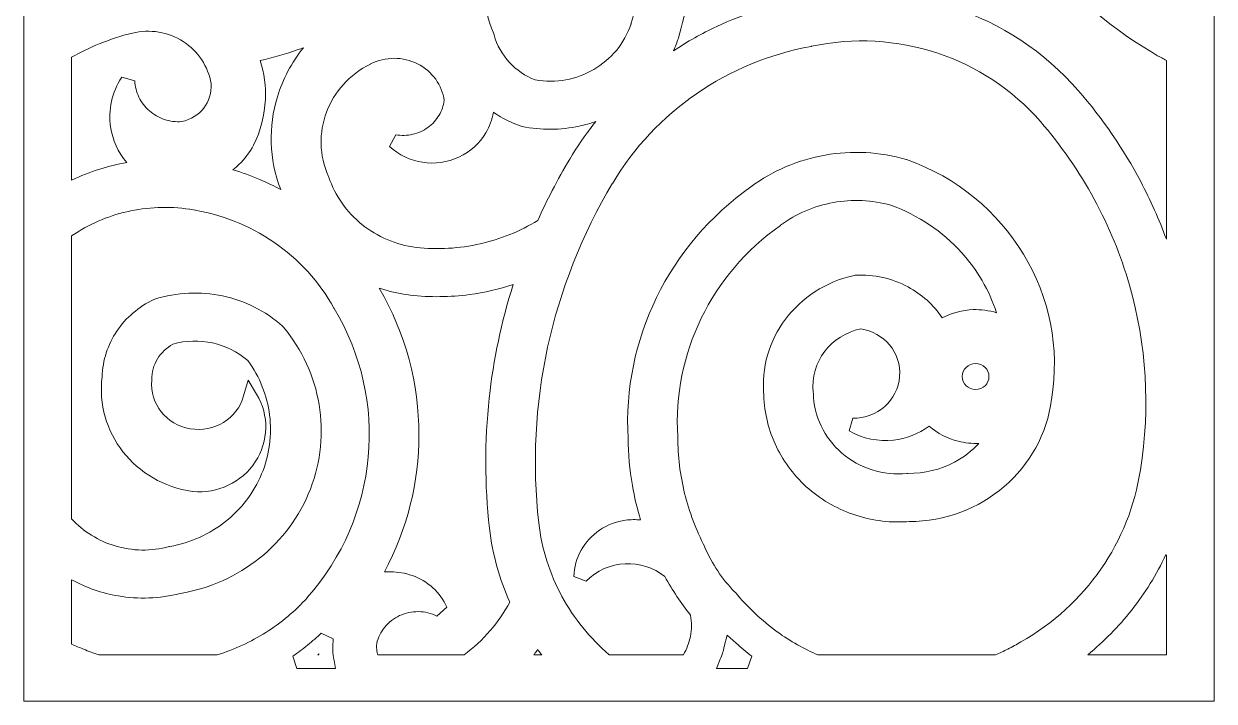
# Model space of a CAD drawing. Header units: centimetres. Extents: x -9.1 to 9.8, y -13.6 to 13.1.
# Drawn here: x -9.13 to -0.3, y -13.61 to -8.59 of the extents above; entities that cross this region are included whole.
import ezdxf

# ---------------------------------------------------------------- set-up
doc = ezdxf.new("R2010")
doc.units = ezdxf.units.CM
doc.header["$MEASUREMENT"] = 0
doc.layers.add('layer 1', color=7, linetype='Continuous')

msp = doc.modelspace()

# ---------------------------------------------------------------- linework, layer by layer
at = {"layer": 'layer 1', "color": 177, "lineweight": 9}
for points, knots in [([(-9.13158, 13.06699), (-9.13158, 13.06699), (-0.29533, 13.06699), (-0.29533, 13.06699), (-0.29533, 13.06699), (-0.29533, 13.06699), (-0.29533, -13.60887), (-0.29533, -13.60887), (-0.29533, -13.60887), (-0.29533, -13.60887), (-9.13158, -13.60887), (-9.13158, -13.60887), (-9.13158, -13.60887), (-9.13158, -13.60887), (-9.13158, 13.06699), (-9.13158, 13.06699)], [0, 0, 0, 0, 0.2, 0.2, 0.2, 0.2, 0.4, 0.4, 0.4, 0.4, 0.6, 0.6, 0.6, 0.6, 1, 1, 1, 1]), ([(-5.69129, -7.52091), (-5.67591, -7.5134), (-5.66021, -7.50648), (-5.64424, -7.50016), (-5.64424, -7.50016), (-5.55495, -7.46483), (-5.45708, -7.44838), (-5.35689, -7.45454), (-5.35689, -7.45454), (-5.21824, -7.46306), (-5.08982, -7.51392), (-4.98672, -7.59521), (-4.98672, -7.59521), (-4.88369, -7.67644), (-4.80624, -7.78796), (-4.76946, -7.91787), (-4.76946, -7.91787), (-4.76946, -7.91787), (-4.76843, -7.92306), (-4.76843, -7.92306), (-4.76843, -7.92306), (-4.74824, -8.04295), (-4.77488, -8.16091), (-4.83643, -8.2581), (-4.83643, -8.2581), (-4.89811, -8.3555), (-4.99469, -8.43212), (-5.11421, -8.46905), (-5.11421, -8.46905), (-5.11421, -8.46905), (-5.17341, -8.39095), (-5.17341, -8.39095), (-5.17341, -8.39095), (-5.13112, -8.33246), (-5.11388, -8.26364), (-5.12044, -8.19718), (-5.12044, -8.19718), (-5.12701, -8.13059), (-5.15737, -8.06613), (-5.21026, -8.01652), (-5.21026, -8.01652), (-5.26284, -7.9672), (-5.3303, -7.94001), (-5.39945, -7.93576), (-5.39945, -7.93576), (-5.46579, -7.93169), (-5.5333, -7.94869), (-5.59036, -7.98746), (-5.59036, -7.98746), (-5.65502, -8.08685), (-5.6927, -8.19883), (-5.70254, -8.31342), (-5.70254, -8.31342), (-5.71263, -8.43091), (-5.69329, -8.55055), (-5.6436, -8.66156), (-5.6436, -8.66156), (-5.6436, -8.66156), (-5.64113, -8.66855), (-5.64113, -8.66855), (-5.64113, -8.66855), (-5.61994, -8.74491), (-5.58049, -8.8143), (-5.5272, -8.87195), (-5.5272, -8.87195), (-5.4749, -8.92854), (-5.40955, -8.97353), (-5.33532, -9.00242), (-5.33532, -9.00242), (-5.18078, -9.02879), (-5.02795, -8.99823), (-4.90149, -8.925), (-4.90149, -8.925), (-4.77356, -8.85091), (-4.67258, -8.73317), (-4.62407, -8.58655), (-4.62407, -8.58655), (-4.62407, -8.58655), (-4.62448, -8.58795), (-4.62448, -8.58795), (-4.62448, -8.58795), (-4.56303, -8.38322), (-4.5372, -8.17106), (-4.5466, -7.95995), (-4.5466, -7.95995), (-4.55574, -7.75491), (-4.5981, -7.55164), (-4.67332, -7.35789), (-4.67332, -7.35789), (-4.84008, -7.26585), (-4.99788, -7.16015), (-5.14507, -7.04213), (-5.14507, -7.04213), (-5.26402, -6.94675), (-5.37594, -6.8435), (-5.47994, -6.73308), (-5.47994, -6.73308), (-5.49316, -6.88763), (-5.5217, -7.03855), (-5.56419, -7.18427), (-5.56419, -7.18427), (-5.59803, -7.30028), (-5.64062, -7.41276), (-5.69129, -7.52091)], [0, 0, 0, 0, 0.037037, 0.037037, 0.037037, 0.037037, 0.0740741, 0.0740741, 0.0740741, 0.0740741, 0.1111111, 0.1111111, 0.1111111, 0.1111111, 0.1481481, 0.1481481, 0.1481481, 0.1481481, 0.1851852, 0.1851852, 0.1851852, 0.1851852, 0.2222222, 0.2222222, 0.2222222, 0.2222222, 0.2592593, 0.2592593, 0.2592593, 0.2592593, 0.2962963, 0.2962963, 0.2962963, 0.2962963, 0.3333333, 0.3333333, 0.3333333, 0.3333333, 0.3703704, 0.3703704, 0.3703704, 0.3703704, 0.4074074, 0.4074074, 0.4074074, 0.4074074, 0.4444444, 0.4444444, 0.4444444, 0.4444444, 0.4814815, 0.4814815, 0.4814815, 0.4814815, 0.5185185, 0.5185185, 0.5185185, 0.5185185, 0.5555556, 0.5555556, 0.5555556, 0.5555556, 0.5925926, 0.5925926, 0.5925926, 0.5925926, 0.6296296, 0.6296296, 0.6296296, 0.6296296, 0.6666667, 0.6666667, 0.6666667, 0.6666667, 0.7037037, 0.7037037, 0.7037037, 0.7037037, 0.7407407, 0.7407407, 0.7407407, 0.7407407, 0.7777778, 0.7777778, 0.7777778, 0.7777778, 0.8148148, 0.8148148, 0.8148148, 0.8148148, 0.8518519, 0.8518519, 0.8518519, 0.8518519, 0.8888889, 0.8888889, 0.8888889, 0.8888889, 0.9259259, 0.9259259, 0.9259259, 0.9259259, 1, 1, 1, 1]), ([(-0.65038, -8.85783), (-0.66181, -8.85196), (-0.67328, -8.8459), (-0.68479, -8.83962), (-0.68479, -8.83962), (-0.70473, -8.82875), (-0.7254, -8.81682), (-0.74678, -8.80382), (-0.74678, -8.80382), (-0.74678, -8.80382), (-0.74595, -8.80441), (-0.74595, -8.80441), (-0.74595, -8.80441), (-1.09659, -8.5993), (-1.39723, -8.33043), (-1.63379, -8.01649), (-1.63379, -8.01649), (-1.84819, -7.73198), (-2.01012, -7.41026), (-2.10913, -7.06525), (-2.10913, -7.06525), (-2.11981, -7.07918), (-2.13067, -7.09297), (-2.1417, -7.10663), (-2.1417, -7.10663), (-2.1417, -7.10663), (-2.14108, -7.10623), (-2.14108, -7.10623), (-2.14108, -7.10623), (-2.33233, -7.35044), (-2.58816, -7.53006), (-2.8737, -7.63256), (-2.8737, -7.63256), (-3.15887, -7.73493), (-3.4736, -7.76011), (-3.78307, -7.69561), (-3.78307, -7.69561), (-3.78307, -7.69561), (-3.7841, -7.69541), (-3.7841, -7.69541), (-3.7841, -7.69541), (-3.87629, -7.67463), (-3.96769, -7.64995), (-4.05805, -7.62146), (-4.05805, -7.62146), (-4.11536, -7.6034), (-4.17247, -7.58367), (-4.22928, -7.56232), (-4.22928, -7.56232), (-4.19159, -7.73295), (-4.17411, -7.90627), (-4.17682, -8.07897), (-4.17682, -8.07897), (-4.18004, -8.28472), (-4.21185, -8.49041), (-4.27216, -8.69044), (-4.27216, -8.69044), (-4.27216, -8.69044), (-4.27237, -8.69163), (-4.27237, -8.69163), (-4.27237, -8.69163), (-4.28276, -8.72348), (-4.2949, -8.75482), (-4.30871, -8.78554), (-4.30871, -8.78554), (-4.20634, -8.71808), (-4.09915, -8.65807), (-3.98804, -8.60595), (-3.98804, -8.60595), (-3.78907, -8.5126), (-3.57738, -8.44445), (-3.35814, -8.40394), (-3.35814, -8.40394), (-3.35814, -8.40394), (-3.35958, -8.40414), (-3.35958, -8.40414), (-3.35958, -8.40414), (-2.9788, -8.32312), (-2.59043, -8.3478), (-2.23445, -8.46501), (-2.23445, -8.46501), (-1.87829, -8.58228), (-1.55477, -8.792), (-1.30389, -9.081), (-1.30389, -9.081), (-1.12224, -9.29007), (-0.96745, -9.51678), (-0.84096, -9.75617), (-0.84096, -9.75617), (-0.76781, -9.8946), (-0.7042, -10.03727), (-0.65038, -10.18321), (-0.65038, -10.18321), (-0.65038, -10.18321), (-0.65038, -8.85783), (-0.65038, -8.85783)], [0, 0, 0, 0, 0.04, 0.04, 0.04, 0.04, 0.08, 0.08, 0.08, 0.08, 0.12, 0.12, 0.12, 0.12, 0.16, 0.16, 0.16, 0.16, 0.2, 0.2, 0.2, 0.2, 0.24, 0.24, 0.24, 0.24, 0.28, 0.28, 0.28, 0.28, 0.32, 0.32, 0.32, 0.32, 0.36, 0.36, 0.36, 0.36, 0.4, 0.4, 0.4, 0.4, 0.44, 0.44, 0.44, 0.44, 0.48, 0.48, 0.48, 0.48, 0.52, 0.52, 0.52, 0.52, 0.56, 0.56, 0.56, 0.56, 0.6, 0.6, 0.6, 0.6, 0.64, 0.64, 0.64, 0.64, 0.68, 0.68, 0.68, 0.68, 0.72, 0.72, 0.72, 0.72, 0.76, 0.76, 0.76, 0.76, 0.8, 0.8, 0.8, 0.8, 0.84, 0.84, 0.84, 0.84, 0.88, 0.88, 0.88, 0.88, 0.92, 0.92, 0.92, 0.92, 1, 1, 1, 1]), ([(-8.77653, -9.74539), (-8.70909, -9.71344), (-8.63921, -9.68618), (-8.56745, -9.66382), (-8.56745, -9.66382), (-8.50193, -9.64341), (-8.43504, -9.62715), (-8.3672, -9.61523), (-8.3672, -9.61523), (-8.4325, -9.53812), (-8.47313, -9.44641), (-8.48743, -9.35101), (-8.48743, -9.35101), (-8.50614, -9.22617), (-8.47974, -9.09497), (-8.40456, -8.98192), (-8.40456, -8.98192), (-8.40456, -8.98192), (-8.30741, -9.00788), (-8.30741, -9.00788), (-8.30741, -9.00788), (-8.30594, -9.05112), (-8.29553, -9.09281), (-8.27732, -9.1306), (-8.27732, -9.1306), (-8.25912, -9.16836), (-8.23276, -9.20288), (-8.19938, -9.23182), (-8.19938, -9.23182), (-8.16613, -9.26065), (-8.1278, -9.28218), (-8.0869, -9.29559), (-8.0869, -9.29559), (-8.04655, -9.30882), (-8.00303, -9.31426), (-7.95878, -9.31111), (-7.95878, -9.31111), (-7.89147, -9.29747), (-7.83463, -9.2608), (-7.79595, -9.211), (-7.79595, -9.211), (-7.75686, -9.16068), (-7.73616, -9.09695), (-7.74172, -9.02999), (-7.74172, -9.02999), (-7.74172, -9.02999), (-7.74178, -9.02999), (-7.74178, -9.02999), (-7.74178, -9.02999), (-7.75183, -8.96643), (-7.77561, -8.90621), (-7.81081, -8.85284), (-7.81081, -8.85284), (-7.84608, -8.79936), (-7.8925, -8.75311), (-7.94777, -8.71758), (-7.94777, -8.71758), (-8.0033, -8.68188), (-8.06535, -8.65834), (-8.12971, -8.64767), (-8.12971, -8.64767), (-8.19405, -8.63699), (-8.26068, -8.6392), (-8.32539, -8.65499), (-8.32539, -8.65499), (-8.40928, -8.67545), (-8.4914, -8.70206), (-8.57111, -8.73446), (-8.57111, -8.73446), (-8.6422, -8.76336), (-8.71082, -8.79661), (-8.77653, -8.83395), (-8.77653, -8.83395), (-8.77653, -8.83395), (-8.77653, -9.74539), (-8.77653, -9.74539)], [0, 0, 0, 0, 0.05, 0.05, 0.05, 0.05, 0.1, 0.1, 0.1, 0.1, 0.15, 0.15, 0.15, 0.15, 0.2, 0.2, 0.2, 0.2, 0.25, 0.25, 0.25, 0.25, 0.3, 0.3, 0.3, 0.3, 0.35, 0.35, 0.35, 0.35, 0.4, 0.4, 0.4, 0.4, 0.45, 0.45, 0.45, 0.45, 0.5, 0.5, 0.5, 0.5, 0.55, 0.55, 0.55, 0.55, 0.6, 0.6, 0.6, 0.6, 0.65, 0.65, 0.65, 0.65, 0.7, 0.7, 0.7, 0.7, 0.75, 0.75, 0.75, 0.75, 0.8, 0.8, 0.8, 0.8, 0.85, 0.85, 0.85, 0.85, 0.9, 0.9, 0.9, 0.9, 1, 1, 1, 1]), ([(-1.91809, -13.26502), (-1.88848, -13.25226), (-1.85834, -13.23816), (-1.82768, -13.22272), (-1.82768, -13.22272), (-1.79411, -13.2058), (-1.76175, -13.18815), (-1.73069, -13.16977), (-1.73069, -13.16977), (-1.73069, -13.16977), (-1.72986, -13.16917), (-1.72986, -13.16917), (-1.72986, -13.16917), (-1.48917, -13.03309), (-1.28731, -12.84772), (-1.13588, -12.62976), (-1.13588, -12.62976), (-0.98431, -12.4116), (-0.88298, -12.16063), (-0.84351, -11.89356), (-0.84351, -11.89356), (-0.84351, -11.89356), (-0.84331, -11.89297), (-0.84331, -11.89297), (-0.84331, -11.89297), (-0.76803, -11.43077), (-0.79812, -10.96408), (-0.92481, -10.52338), (-0.92481, -10.52338), (-1.05136, -10.08316), (-1.27463, -9.66871), (-1.58586, -9.3105), (-1.58586, -9.3105), (-1.79333, -9.07151), (-2.06062, -8.89834), (-2.35458, -8.80188), (-2.35458, -8.80188), (-2.64884, -8.70532), (-2.9698, -8.68539), (-3.28429, -8.75296), (-3.28429, -8.75296), (-3.28429, -8.75296), (-3.28594, -8.75336), (-3.28594, -8.75336), (-3.28594, -8.75336), (-3.59632, -8.81024), (-3.88615, -8.93132), (-4.13777, -9.10446), (-4.13777, -9.10446), (-4.38919, -9.27747), (-4.6026, -9.50275), (-4.76038, -9.76818), (-4.76038, -9.76818), (-4.76038, -9.76818), (-4.76058, -9.76818), (-4.76058, -9.76818), (-4.76058, -9.76818), (-4.98856, -10.14891), (-5.15057, -10.55992), (-5.2431, -10.98505), (-5.2431, -10.98505), (-5.33566, -11.41028), (-5.35875, -11.84974), (-5.30886, -12.28724), (-5.30886, -12.28724), (-5.30886, -12.28724), (-5.30886, -12.28744), (-5.30886, -12.28744), (-5.30886, -12.28744), (-5.28706, -12.47998), (-5.22796, -12.66425), (-5.13698, -12.83172), (-5.13698, -12.83172), (-5.04841, -12.99477), (-4.92967, -13.14182), (-4.78576, -13.26502), (-4.78576, -13.26502), (-4.78576, -13.26502), (-4.23567, -13.26502), (-4.23567, -13.26502), (-4.23567, -13.26502), (-4.21057, -13.22277), (-4.19309, -13.17711), (-4.18377, -13.13002), (-4.18377, -13.13002), (-4.17344, -13.07787), (-4.17288, -13.02385), (-4.18275, -12.9706), (-4.18275, -12.9706), (-4.21801, -12.92593), (-4.25147, -12.87991), (-4.28308, -12.83266), (-4.28308, -12.83266), (-4.315, -12.78493), (-4.34511, -12.73575), (-4.37332, -12.68523), (-4.37332, -12.68523), (-4.45836, -12.61597), (-4.56414, -12.58442), (-4.66817, -12.5895), (-4.66817, -12.5895), (-4.77478, -12.5947), (-4.87933, -12.63856), (-4.95746, -12.71988), (-4.95746, -12.71988), (-4.95746, -12.71988), (-5.04883, -12.68373), (-5.04883, -12.68373), (-5.04883, -12.68373), (-5.04679, -12.61515), (-5.02795, -12.54897), (-4.99505, -12.49006), (-4.99505, -12.49006), (-4.96211, -12.43109), (-4.91518, -12.37956), (-4.857, -12.34035), (-4.857, -12.34035), (-4.79885, -12.30116), (-4.73265, -12.27647), (-4.66405, -12.26704), (-4.66405, -12.26704), (-4.62733, -12.26199), (-4.58994, -12.26138), (-4.55276, -12.26532), (-4.55276, -12.26532), (-4.57851, -12.18112), (-4.59899, -12.0955), (-4.6141, -12.00895), (-4.6141, -12.00895), (-4.63437, -11.89287), (-4.64497, -11.77556), (-4.64572, -11.65816), (-4.64572, -11.65816), (-4.64572, -11.65816), (-4.64572, -11.66076), (-4.64572, -11.66076), (-4.64572, -11.66076), (-4.66684, -11.29537), (-4.5916, -10.93698), (-4.43473, -10.61573), (-4.43473, -10.61573), (-4.27795, -10.29467), (-4.03959, -10.01099), (-3.73436, -9.79483), (-3.73436, -9.79483), (-3.73436, -9.79483), (-3.73518, -9.79523), (-3.73518, -9.79523), (-3.73518, -9.79523), (-3.57096, -9.67431), (-3.38143, -9.59493), (-3.18321, -9.56002), (-3.18321, -9.56002), (-2.98531, -9.52517), (-2.77918, -9.53491), (-2.58137, -9.59214), (-2.58137, -9.59214), (-2.58137, -9.59214), (-2.57848, -9.59313), (-2.57848, -9.59313), (-2.57848, -9.59313), (-2.20179, -9.7261), (-1.90058, -9.97943), (-1.70977, -10.29531), (-1.70977, -10.29531), (-1.51892, -10.61124), (-1.43849, -10.98965), (-1.50339, -11.3727), (-1.50339, -11.3727), (-1.50339, -11.3727), (-1.50298, -11.37051), (-1.50298, -11.37051), (-1.50298, -11.37051), (-1.53549, -11.62906), (-1.66515, -11.85558), (-1.85395, -12.01749), (-1.85395, -12.01749), (-2.04277, -12.17941), (-2.29057, -12.27665), (-2.55935, -12.27661), (-2.55935, -12.27661), (-2.55935, -12.27661), (-2.55502, -12.27661), (-2.55502, -12.27661), (-2.55502, -12.27661), (-2.69122, -12.2879), (-2.82719, -12.2717), (-2.95493, -12.23058), (-2.95493, -12.23058), (-3.08249, -12.18952), (-3.2015, -12.12355), (-3.304, -12.03522), (-3.304, -12.03522), (-3.40627, -11.94708), (-3.48769, -11.8403), (-3.5447, -11.72223), (-3.5447, -11.72223), (-3.60176, -11.60405), (-3.6342, -11.475), (-3.63846, -11.34247), (-3.63846, -11.34247), (-3.63846, -11.34247), (-3.63805, -11.34587), (-3.63805, -11.34587), (-3.63805, -11.34587), (-3.65875, -11.13633), (-3.59727, -10.93581), (-3.47761, -10.77633), (-3.47761, -10.77633), (-3.35791, -10.6168), (-3.17991, -10.4982), (-2.96762, -10.45253), (-2.96762, -10.45253), (-2.96762, -10.45253), (-2.95937, -10.45113), (-2.95937, -10.45113), (-2.95937, -10.45113), (-2.82051, -10.44297), (-2.68515, -10.47429), (-2.56764, -10.5374), (-2.56764, -10.5374), (-2.46622, -10.59187), (-2.37841, -10.67012), (-2.31348, -10.76716), (-2.31348, -10.76716), (-2.24249, -10.72922), (-2.16428, -10.7087), (-2.08544, -10.70583), (-2.08544, -10.70583), (-2.02667, -10.70369), (-1.96744, -10.71141), (-1.91048, -10.72909), (-1.91048, -10.72909), (-1.96535, -10.56214), (-2.055, -10.40995), (-2.17189, -10.28085), (-2.17189, -10.28085), (-2.3117, -10.12643), (-2.49047, -10.0051), (-2.6953, -9.9311), (-2.6953, -9.9311), (-2.83589, -9.89186), (-2.98201, -9.88598), (-3.12214, -9.91139), (-3.12214, -9.91139), (-3.26277, -9.93688), (-3.39732, -9.99393), (-3.51415, -10.08043), (-3.51415, -10.08043), (-3.51415, -10.08043), (-3.51497, -10.08123), (-3.51497, -10.08123), (-3.51497, -10.08123), (-3.77155, -10.26248), (-3.97163, -10.5005), (-4.10279, -10.76981), (-4.10279, -10.76981), (-4.23391, -11.03905), (-4.29628, -11.33997), (-4.27748, -11.64707), (-4.27748, -11.64707), (-4.27748, -11.64707), (-4.27748, -11.65007), (-4.27748, -11.65007), (-4.27748, -11.65007), (-4.27706, -11.79153), (-4.25968, -11.932), (-4.22603, -12.06872), (-4.22603, -12.06872), (-4.19238, -12.20545), (-4.14244, -12.33846), (-4.07689, -12.46499), (-4.07689, -12.46499), (-4.07689, -12.46499), (-4.07545, -12.46839), (-4.07545, -12.46839), (-4.07545, -12.46839), (-4.04956, -12.52947), (-4.01793, -12.58795), (-3.98104, -12.64312), (-3.98104, -12.64312), (-3.94417, -12.69824), (-3.90198, -12.75013), (-3.85493, -12.79807), (-3.85493, -12.79807), (-3.85493, -12.79807), (-3.85225, -12.80107), (-3.85225, -12.80107), (-3.85225, -12.80107), (-3.80611, -12.85585), (-3.75663, -12.90806), (-3.70408, -12.95742), (-3.70408, -12.95742), (-3.65191, -13.00644), (-3.59669, -13.0526), (-3.5387, -13.09567), (-3.5387, -13.09567), (-3.49076, -13.12973), (-3.44039, -13.16142), (-3.3879, -13.19069), (-3.3879, -13.19069), (-3.33785, -13.2186), (-3.28761, -13.24338), (-3.23738, -13.26502), (-3.23738, -13.26502), (-3.23738, -13.26502), (-1.91809, -13.26502), (-1.91809, -13.26502)], [0, 0, 0, 0, 0.0128205, 0.0128205, 0.0128205, 0.0128205, 0.025641, 0.025641, 0.025641, 0.025641, 0.0384615, 0.0384615, 0.0384615, 0.0384615, 0.0512821, 0.0512821, 0.0512821, 0.0512821, 0.0641026, 0.0641026, 0.0641026, 0.0641026, 0.0769231, 0.0769231, 0.0769231, 0.0769231, 0.0897436, 0.0897436, 0.0897436, 0.0897436, 0.1025641, 0.1025641, 0.1025641, 0.1025641, 0.1153846, 0.1153846, 0.1153846, 0.1153846, 0.1282051, 0.1282051, 0.1282051, 0.1282051, 0.1410256, 0.1410256, 0.1410256, 0.1410256, 0.1538462, 0.1538462, 0.1538462, 0.1538462, 0.1666667, 0.1666667, 0.1666667, 0.1666667, 0.1794872, 0.1794872, 0.1794872, 0.1794872, 0.1923077, 0.1923077, 0.1923077, 0.1923077, 0.2051282, 0.2051282, 0.2051282, 0.2051282, 0.2179487, 0.2179487, 0.2179487, 0.2179487, 0.2307692, 0.2307692, 0.2307692, 0.2307692, 0.2435897, 0.2435897, 0.2435897, 0.2435897, 0.2564103, 0.2564103, 0.2564103, 0.2564103, 0.2692308, 0.2692308, 0.2692308, 0.2692308, 0.2820513, 0.2820513, 0.2820513, 0.2820513, 0.2948718, 0.2948718, 0.2948718, 0.2948718, 0.3076923, 0.3076923, 0.3076923, 0.3076923, 0.3205128, 0.3205128, 0.3205128, 0.3205128, 0.3333333, 0.3333333, 0.3333333, 0.3333333, 0.3461538, 0.3461538, 0.3461538, 0.3461538, 0.3589744, 0.3589744, 0.3589744, 0.3589744, 0.3717949, 0.3717949, 0.3717949, 0.3717949, 0.3846154, 0.3846154, 0.3846154, 0.3846154, 0.3974359, 0.3974359, 0.3974359, 0.3974359, 0.4102564, 0.4102564, 0.4102564, 0.4102564, 0.4230769, 0.4230769, 0.4230769, 0.4230769, 0.4358974, 0.4358974, 0.4358974, 0.4358974, 0.4487179, 0.4487179, 0.4487179, 0.4487179, 0.4615385, 0.4615385, 0.4615385, 0.4615385, 0.474359, 0.474359, 0.474359, 0.474359, 0.4871795, 0.4871795, 0.4871795, 0.4871795, 0.5, 0.5, 0.5, 0.5, 0.5128205, 0.5128205, 0.5128205, 0.5128205, 0.525641, 0.525641, 0.525641, 0.525641, 0.5384615, 0.5384615, 0.5384615, 0.5384615, 0.5512821, 0.5512821, 0.5512821, 0.5512821, 0.5641026, 0.5641026, 0.5641026, 0.5641026, 0.5769231, 0.5769231, 0.5769231, 0.5769231, 0.5897436, 0.5897436, 0.5897436, 0.5897436, 0.6025641, 0.6025641, 0.6025641, 0.6025641, 0.6153846, 0.6153846, 0.6153846, 0.6153846, 0.6282051, 0.6282051, 0.6282051, 0.6282051, 0.6410256, 0.6410256, 0.6410256, 0.6410256, 0.6538462, 0.6538462, 0.6538462, 0.6538462, 0.6666667, 0.6666667, 0.6666667, 0.6666667, 0.6794872, 0.6794872, 0.6794872, 0.6794872, 0.6923077, 0.6923077, 0.6923077, 0.6923077, 0.7051282, 0.7051282, 0.7051282, 0.7051282, 0.7179487, 0.7179487, 0.7179487, 0.7179487, 0.7307692, 0.7307692, 0.7307692, 0.7307692, 0.7435897, 0.7435897, 0.7435897, 0.7435897, 0.7564103, 0.7564103, 0.7564103, 0.7564103, 0.7692308, 0.7692308, 0.7692308, 0.7692308, 0.7820513, 0.7820513, 0.7820513, 0.7820513, 0.7948718, 0.7948718, 0.7948718, 0.7948718, 0.8076923, 0.8076923, 0.8076923, 0.8076923, 0.8205128, 0.8205128, 0.8205128, 0.8205128, 0.8333333, 0.8333333, 0.8333333, 0.8333333, 0.8461538, 0.8461538, 0.8461538, 0.8461538, 0.8589744, 0.8589744, 0.8589744, 0.8589744, 0.8717949, 0.8717949, 0.8717949, 0.8717949, 0.8846154, 0.8846154, 0.8846154, 0.8846154, 0.8974359, 0.8974359, 0.8974359, 0.8974359, 0.9102564, 0.9102564, 0.9102564, 0.9102564, 0.9230769, 0.9230769, 0.9230769, 0.9230769, 0.9358974, 0.9358974, 0.9358974, 0.9358974, 0.9487179, 0.9487179, 0.9487179, 0.9487179, 0.9615385, 0.9615385, 0.9615385, 0.9615385, 0.974359, 0.974359, 0.974359, 0.974359, 1, 1, 1, 1]), ([(-7.05557, -8.76347), (-7.06862, -8.76829), (-7.08172, -8.77301), (-7.09487, -8.77762), (-7.09487, -8.77762), (-7.18606, -8.80957), (-7.28005, -8.83656), (-7.37652, -8.85825), (-7.37652, -8.85825), (-7.34673, -8.95243), (-7.33402, -9.05004), (-7.33823, -9.14684), (-7.33823, -9.14684), (-7.34327, -9.26295), (-7.37265, -9.37827), (-7.42605, -9.48552), (-7.42605, -9.48552), (-7.42605, -9.48552), (-7.42667, -9.48672), (-7.42667, -9.48672), (-7.42667, -9.48672), (-7.45479, -9.53963), (-7.4912, -9.58767), (-7.5343, -9.62929), (-7.5343, -9.62929), (-7.54853, -9.64303), (-7.56347, -9.65605), (-7.57905, -9.66831), (-7.57905, -9.66831), (-7.51083, -9.68877), (-7.44392, -9.71307), (-7.37867, -9.74106), (-7.37867, -9.74106), (-7.32626, -9.76354), (-7.27491, -9.78842), (-7.2248, -9.81563), (-7.2248, -9.81563), (-7.31202, -9.58837), (-7.31637, -9.34751), (-7.24929, -9.12749), (-7.24929, -9.12749), (-7.2093, -8.99633), (-7.14392, -8.87255), (-7.05557, -8.76347)], [0, 0, 0, 0, 0.0833333, 0.0833333, 0.0833333, 0.0833333, 0.1666667, 0.1666667, 0.1666667, 0.1666667, 0.25, 0.25, 0.25, 0.25, 0.3333333, 0.3333333, 0.3333333, 0.3333333, 0.4166667, 0.4166667, 0.4166667, 0.4166667, 0.5, 0.5, 0.5, 0.5, 0.5833333, 0.5833333, 0.5833333, 0.5833333, 0.6666667, 0.6666667, 0.6666667, 0.6666667, 0.75, 0.75, 0.75, 0.75, 0.8333333, 0.8333333, 0.8333333, 0.8333333, 1, 1, 1, 1]), ([(-5.64621, -9.24257), (-5.65496, -9.29618), (-5.67377, -9.3475), (-5.70125, -9.39414), (-5.70125, -9.39414), (-5.74657, -9.47103), (-5.81541, -9.53483), (-5.90145, -9.5748), (-5.90145, -9.5748), (-5.98728, -9.61468), (-6.08159, -9.62671), (-6.17183, -9.61283), (-6.17183, -9.61283), (-6.26195, -9.59897), (-6.34776, -9.55919), (-6.41671, -9.49543), (-6.41671, -9.49543), (-6.41671, -9.49543), (-6.37092, -9.40834), (-6.37092, -9.40834), (-6.37092, -9.40834), (-6.32897, -9.41591), (-6.28626, -9.41482), (-6.24542, -9.40565), (-6.24542, -9.40565), (-6.20476, -9.39653), (-6.16602, -9.37935), (-6.13182, -9.35471), (-6.13182, -9.35471), (-6.0978, -9.3302), (-6.06971, -9.29918), (-6.0489, -9.26391), (-6.0489, -9.26391), (-6.02917, -9.23048), (-6.01617, -9.19344), (-6.01102, -9.15473), (-6.01102, -9.15473), (-6.01922, -9.09746), (-6.04118, -9.04388), (-6.07415, -8.99783), (-6.07415, -8.99783), (-6.1081, -8.95041), (-6.15395, -8.91077), (-6.20867, -8.88312), (-6.20867, -8.88312), (-6.26327, -8.85553), (-6.3232, -8.84182), (-6.38315, -8.84198), (-6.38315, -8.84198), (-6.44304, -8.84213), (-6.50282, -8.85613), (-6.55718, -8.88396), (-6.55718, -8.88396), (-6.55718, -8.88396), (-6.558, -8.88436), (-6.558, -8.88436), (-6.558, -8.88436), (-6.71564, -8.9615), (-6.82865, -9.09139), (-6.88476, -9.24127), (-6.88476, -9.24127), (-6.94084, -9.39107), (-6.94001, -9.56094), (-6.87, -9.71811), (-6.87, -9.71811), (-6.87, -9.71811), (-6.86835, -9.72231), (-6.86835, -9.72231), (-6.86835, -9.72231), (-6.82073, -9.86247), (-6.73387, -9.98323), (-6.62119, -10.07378), (-6.62119, -10.07378), (-6.50831, -10.1645), (-6.36974, -10.22499), (-6.21896, -10.24443), (-6.21896, -10.24443), (-6.21896, -10.24443), (-6.21979, -10.24423), (-6.21979, -10.24423), (-6.21979, -10.24423), (-6.05927, -10.26207), (-5.89803, -10.25262), (-5.743, -10.21747), (-5.743, -10.21747), (-5.59296, -10.18346), (-5.44889, -10.12547), (-5.31707, -10.04495), (-5.31707, -10.04495), (-5.28337, -9.97007), (-5.24715, -9.89538), (-5.20845, -9.82096), (-5.20845, -9.82096), (-5.16771, -9.74264), (-5.12462, -9.66554), (-5.07923, -9.5898), (-5.07923, -9.5898), (-5.07923, -9.5898), (-5.07944, -9.5898), (-5.07944, -9.5898), (-5.07944, -9.5898), (-5.02594, -9.49986), (-4.96662, -9.41332), (-4.90187, -9.3307), (-4.90187, -9.3307), (-4.8965, -9.32385), (-4.8911, -9.31703), (-4.88565, -9.31023), (-4.88565, -9.31023), (-4.92573, -9.32425), (-4.96666, -9.33578), (-5.00821, -9.34476), (-5.00821, -9.34476), (-5.14659, -9.37465), (-5.2914, -9.37609), (-5.43304, -9.34702), (-5.43304, -9.34702), (-5.43304, -9.34702), (-5.43985, -9.34523), (-5.43985, -9.34523), (-5.43985, -9.34523), (-5.49303, -9.32685), (-5.54436, -9.30349), (-5.59315, -9.27554), (-5.59315, -9.27554), (-5.61119, -9.2652), (-5.6289, -9.2542), (-5.64621, -9.24257)], [0, 0, 0, 0, 0.030303, 0.030303, 0.030303, 0.030303, 0.0606061, 0.0606061, 0.0606061, 0.0606061, 0.0909091, 0.0909091, 0.0909091, 0.0909091, 0.1212121, 0.1212121, 0.1212121, 0.1212121, 0.1515152, 0.1515152, 0.1515152, 0.1515152, 0.1818182, 0.1818182, 0.1818182, 0.1818182, 0.2121212, 0.2121212, 0.2121212, 0.2121212, 0.2424242, 0.2424242, 0.2424242, 0.2424242, 0.2727273, 0.2727273, 0.2727273, 0.2727273, 0.3030303, 0.3030303, 0.3030303, 0.3030303, 0.3333333, 0.3333333, 0.3333333, 0.3333333, 0.3636364, 0.3636364, 0.3636364, 0.3636364, 0.3939394, 0.3939394, 0.3939394, 0.3939394, 0.4242424, 0.4242424, 0.4242424, 0.4242424, 0.4545455, 0.4545455, 0.4545455, 0.4545455, 0.4848485, 0.4848485, 0.4848485, 0.4848485, 0.5151515, 0.5151515, 0.5151515, 0.5151515, 0.5454545, 0.5454545, 0.5454545, 0.5454545, 0.5757576, 0.5757576, 0.5757576, 0.5757576, 0.6060606, 0.6060606, 0.6060606, 0.6060606, 0.6363636, 0.6363636, 0.6363636, 0.6363636, 0.6666667, 0.6666667, 0.6666667, 0.6666667, 0.6969697, 0.6969697, 0.6969697, 0.6969697, 0.7272727, 0.7272727, 0.7272727, 0.7272727, 0.7575758, 0.7575758, 0.7575758, 0.7575758, 0.7878788, 0.7878788, 0.7878788, 0.7878788, 0.8181818, 0.8181818, 0.8181818, 0.8181818, 0.8484848, 0.8484848, 0.8484848, 0.8484848, 0.8787879, 0.8787879, 0.8787879, 0.8787879, 0.9090909, 0.9090909, 0.9090909, 0.9090909, 0.9393939, 0.9393939, 0.9393939, 0.9393939, 1, 1, 1, 1]), ([(-7.69526, -13.26502), (-7.56823, -13.22556), (-7.44683, -13.16981), (-7.33454, -13.09894), (-7.33454, -13.09894), (-7.22172, -13.02773), (-7.11799, -12.94127), (-7.02685, -12.84075), (-7.02685, -12.84075), (-7.02685, -12.84075), (-7.02727, -12.84115), (-7.02727, -12.84115), (-7.02727, -12.84115), (-6.76211, -12.54082), (-6.60955, -12.17538), (-6.57468, -11.79948), (-6.57468, -11.79948), (-6.5398, -11.42345), (-6.62267, -11.03741), (-6.82837, -10.69602), (-6.82837, -10.69602), (-6.82837, -10.69602), (-6.82919, -10.69442), (-6.82919, -10.69442), (-6.82919, -10.69442), (-6.93827, -10.49746), (-7.09201, -10.33113), (-7.27549, -10.20564), (-7.27549, -10.20564), (-7.45898, -10.08014), (-7.67226, -9.99544), (-7.90039, -9.96175), (-7.90039, -9.96175), (-7.90039, -9.96175), (-7.90059, -9.96155), (-7.90059, -9.96155), (-7.90059, -9.96155), (-8.05693, -9.93761), (-8.21527, -9.94422), (-8.36685, -9.97935), (-8.36685, -9.97935), (-8.51261, -10.01314), (-8.65179, -10.07337), (-8.77653, -10.15823), (-8.77653, -10.15823), (-8.77653, -10.15823), (-8.77653, -12.25645), (-8.77653, -12.25645), (-8.77653, -12.25645), (-8.68879, -12.3521), (-8.57658, -12.42092), (-8.45371, -12.45756), (-8.45371, -12.45756), (-8.32633, -12.49555), (-8.18732, -12.49915), (-8.05206, -12.46246), (-8.05206, -12.46246), (-8.05206, -12.46246), (-8.04711, -12.46146), (-8.04711, -12.46146), (-8.04711, -12.46146), (-7.89355, -12.43444), (-7.75242, -12.37014), (-7.63503, -12.27749), (-7.63503, -12.27749), (-7.51776, -12.18494), (-7.42431, -12.06406), (-7.36595, -11.92376), (-7.36595, -11.92376), (-7.30761, -11.7835), (-7.28849, -11.63349), (-7.30681, -11.48778), (-7.30681, -11.48778), (-7.32487, -11.34412), (-7.37937, -11.20483), (-7.46861, -11.08341), (-7.46861, -11.08341), (-7.54419, -11.01809), (-7.63438, -10.9739), (-7.72991, -10.95289), (-7.72991, -10.95289), (-7.82559, -10.93183), (-7.92679, -10.93395), (-8.02422, -10.96128), (-8.02422, -10.96128), (-8.07227, -10.98726), (-8.11146, -11.02491), (-8.13891, -11.06956), (-8.13891, -11.06956), (-8.1672, -11.11555), (-8.18274, -11.16892), (-8.18239, -11.22451), (-8.18239, -11.22451), (-8.18239, -11.22451), (-8.18239, -11.2287), (-8.18239, -11.2287), (-8.18239, -11.2287), (-8.18976, -11.31588), (-8.16249, -11.39831), (-8.11131, -11.46255), (-8.11131, -11.46255), (-8.05999, -11.52693), (-7.98466, -11.57343), (-7.89604, -11.58856), (-7.89604, -11.58856), (-7.80731, -11.60371), (-7.72, -11.58495), (-7.64898, -11.54139), (-7.64898, -11.54139), (-7.57812, -11.49793), (-7.52339, -11.42964), (-7.49963, -11.3456), (-7.49963, -11.3456), (-7.49963, -11.3456), (-7.46642, -11.22814), (-7.46642, -11.22814), (-7.46642, -11.22814), (-7.46642, -11.22814), (-7.40311, -11.33321), (-7.40311, -11.33321), (-7.40311, -11.33321), (-7.35622, -11.41103), (-7.33374, -11.49817), (-7.33547, -11.58477), (-7.33547, -11.58477), (-7.33721, -11.67172), (-7.36315, -11.75813), (-7.4131, -11.83409), (-7.4131, -11.83409), (-7.46295, -11.90992), (-7.53279, -11.96918), (-7.61343, -12.0075), (-7.61343, -12.0075), (-7.69359, -12.04559), (-7.7846, -12.06268), (-7.87734, -12.05444), (-7.87734, -12.05444), (-7.87734, -12.05444), (-7.88023, -12.05424), (-7.88023, -12.05424), (-7.88023, -12.05424), (-8.09354, -12.02381), (-8.27467, -11.91346), (-8.39565, -11.75891), (-8.39565, -11.75891), (-8.5155, -11.60578), (-8.57617, -11.4091), (-8.5504, -11.20374), (-8.5504, -11.20374), (-8.54672, -11.08114), (-8.50772, -10.96451), (-8.44099, -10.86517), (-8.44099, -10.86517), (-8.37426, -10.76582), (-8.27992, -10.68399), (-8.1656, -10.63101), (-8.1656, -10.63101), (-8.1656, -10.63101), (-8.1592, -10.62861), (-8.1592, -10.62861), (-8.1592, -10.62861), (-7.99404, -10.576), (-7.82068, -10.56886), (-7.65675, -10.60347), (-7.65675, -10.60347), (-7.49252, -10.63814), (-7.33781, -10.71454), (-7.21028, -10.82892), (-7.21028, -10.82892), (-7.21028, -10.82892), (-7.20533, -10.83432), (-7.20533, -10.83432), (-7.20533, -10.83432), (-7.06409, -11.00308), (-6.97433, -11.20182), (-6.93962, -11.40924), (-6.93962, -11.40924), (-6.90493, -11.61649), (-6.92528, -11.83239), (-7.00422, -12.03564), (-7.00422, -12.03564), (-7.08321, -12.239), (-7.21483, -12.41441), (-7.38193, -12.54813), (-7.38193, -12.54813), (-7.54866, -12.68155), (-7.75076, -12.77357), (-7.97117, -12.81055), (-7.97117, -12.81055), (-8.12493, -12.84946), (-8.28127, -12.85434), (-8.43053, -12.82899), (-8.43053, -12.82899), (-8.55215, -12.80833), (-8.66923, -12.76754), (-8.77653, -12.70871), (-8.77653, -12.70871), (-8.77653, -12.70871), (-8.77653, -13.18555), (-8.77653, -13.18555), (-8.77653, -13.18555), (-8.74763, -13.19885), (-8.7182, -13.21155), (-8.68825, -13.22361), (-8.68825, -13.22361), (-8.65121, -13.23852), (-8.61366, -13.25234), (-8.57565, -13.26502), (-8.57565, -13.26502), (-8.57565, -13.26502), (-7.69526, -13.26502), (-7.69526, -13.26502)], [0, 0, 0, 0, 0.0185185, 0.0185185, 0.0185185, 0.0185185, 0.037037, 0.037037, 0.037037, 0.037037, 0.0555556, 0.0555556, 0.0555556, 0.0555556, 0.0740741, 0.0740741, 0.0740741, 0.0740741, 0.0925926, 0.0925926, 0.0925926, 0.0925926, 0.1111111, 0.1111111, 0.1111111, 0.1111111, 0.1296296, 0.1296296, 0.1296296, 0.1296296, 0.1481481, 0.1481481, 0.1481481, 0.1481481, 0.1666667, 0.1666667, 0.1666667, 0.1666667, 0.1851852, 0.1851852, 0.1851852, 0.1851852, 0.2037037, 0.2037037, 0.2037037, 0.2037037, 0.2222222, 0.2222222, 0.2222222, 0.2222222, 0.2407407, 0.2407407, 0.2407407, 0.2407407, 0.2592593, 0.2592593, 0.2592593, 0.2592593, 0.2777778, 0.2777778, 0.2777778, 0.2777778, 0.2962963, 0.2962963, 0.2962963, 0.2962963, 0.3148148, 0.3148148, 0.3148148, 0.3148148, 0.3333333, 0.3333333, 0.3333333, 0.3333333, 0.3518519, 0.3518519, 0.3518519, 0.3518519, 0.3703704, 0.3703704, 0.3703704, 0.3703704, 0.3888889, 0.3888889, 0.3888889, 0.3888889, 0.4074074, 0.4074074, 0.4074074, 0.4074074, 0.4259259, 0.4259259, 0.4259259, 0.4259259, 0.4444444, 0.4444444, 0.4444444, 0.4444444, 0.462963, 0.462963, 0.462963, 0.462963, 0.4814815, 0.4814815, 0.4814815, 0.4814815, 0.5, 0.5, 0.5, 0.5, 0.5185185, 0.5185185, 0.5185185, 0.5185185, 0.537037, 0.537037, 0.537037, 0.537037, 0.5555556, 0.5555556, 0.5555556, 0.5555556, 0.5740741, 0.5740741, 0.5740741, 0.5740741, 0.5925926, 0.5925926, 0.5925926, 0.5925926, 0.6111111, 0.6111111, 0.6111111, 0.6111111, 0.6296296, 0.6296296, 0.6296296, 0.6296296, 0.6481481, 0.6481481, 0.6481481, 0.6481481, 0.6666667, 0.6666667, 0.6666667, 0.6666667, 0.6851852, 0.6851852, 0.6851852, 0.6851852, 0.7037037, 0.7037037, 0.7037037, 0.7037037, 0.7222222, 0.7222222, 0.7222222, 0.7222222, 0.7407407, 0.7407407, 0.7407407, 0.7407407, 0.7592593, 0.7592593, 0.7592593, 0.7592593, 0.7777778, 0.7777778, 0.7777778, 0.7777778, 0.7962963, 0.7962963, 0.7962963, 0.7962963, 0.8148148, 0.8148148, 0.8148148, 0.8148148, 0.8333333, 0.8333333, 0.8333333, 0.8333333, 0.8518519, 0.8518519, 0.8518519, 0.8518519, 0.8703704, 0.8703704, 0.8703704, 0.8703704, 0.8888889, 0.8888889, 0.8888889, 0.8888889, 0.9074074, 0.9074074, 0.9074074, 0.9074074, 0.9259259, 0.9259259, 0.9259259, 0.9259259, 0.9444444, 0.9444444, 0.9444444, 0.9444444, 0.962963, 0.962963, 0.962963, 0.962963, 1, 1, 1, 1]), ([(-5.86382, -13.26502), (-5.79229, -13.21258), (-5.72689, -13.15231), (-5.66899, -13.08532), (-5.66899, -13.08532), (-5.61328, -13.02086), (-5.56456, -12.95013), (-5.52402, -12.87411), (-5.52402, -12.87411), (-5.56167, -12.79052), (-5.59292, -12.70473), (-5.61755, -12.61741), (-5.61755, -12.61741), (-5.64433, -12.52249), (-5.66345, -12.42504), (-5.67466, -12.32593), (-5.67466, -12.32593), (-5.67466, -12.32593), (-5.67466, -12.32613), (-5.67466, -12.32613), (-5.67466, -12.32613), (-5.71132, -12.0049), (-5.71181, -11.68164), (-5.67676, -11.36198), (-5.67676, -11.36198), (-5.64551, -11.07699), (-5.58609, -10.79512), (-5.49894, -10.52035), (-5.49894, -10.52035), (-5.60423, -10.55467), (-5.71258, -10.57921), (-5.82252, -10.59376), (-5.82252, -10.59376), (-5.96854, -10.61309), (-6.11686, -10.6147), (-6.26401, -10.59813), (-6.26401, -10.59813), (-6.26401, -10.59813), (-6.26483, -10.59793), (-6.26483, -10.59793), (-6.26483, -10.59793), (-6.33074, -10.58962), (-6.39552, -10.57589), (-6.45849, -10.55696), (-6.45849, -10.55696), (-6.47004, -10.55349), (-6.48151, -10.54985), (-6.49291, -10.54605), (-6.49291, -10.54605), (-6.29665, -10.8836), (-6.19853, -11.25846), (-6.19857, -11.63319), (-6.19857, -11.63319), (-6.19861, -11.98231), (-6.28385, -12.33151), (-6.45426, -12.65053), (-6.45426, -12.65053), (-6.4391, -12.64946), (-6.42392, -12.64907), (-6.40879, -12.64933), (-6.40879, -12.64933), (-6.35489, -12.65027), (-6.30088, -12.6596), (-6.24884, -12.67727), (-6.24884, -12.67727), (-6.19066, -12.69705), (-6.13825, -12.72835), (-6.09455, -12.76847), (-6.09455, -12.76847), (-6.05095, -12.80849), (-6.01593, -12.85744), (-5.99243, -12.91263), (-5.99243, -12.91263), (-5.99243, -12.91263), (-6.06482, -12.97755), (-6.06482, -12.97755), (-6.06482, -12.97755), (-6.10807, -12.9564), (-6.15529, -12.94556), (-6.20274, -12.94506), (-6.20274, -12.94506), (-6.25026, -12.94455), (-6.29782, -12.95443), (-6.34168, -12.97473), (-6.34168, -12.97473), (-6.38538, -12.99496), (-6.42312, -13.02455), (-6.45257, -13.06067), (-6.45257, -13.06067), (-6.48098, -13.09553), (-6.5015, -13.13618), (-6.51203, -13.18005), (-6.51203, -13.18005), (-6.51374, -13.20042), (-6.51305, -13.22017), (-6.51009, -13.23893), (-6.51009, -13.23893), (-6.50869, -13.24779), (-6.50685, -13.2565), (-6.50457, -13.26502), (-6.50457, -13.26502), (-6.50457, -13.26502), (-5.86382, -13.26502), (-5.86382, -13.26502)], [0, 0, 0, 0, 0.037037, 0.037037, 0.037037, 0.037037, 0.0740741, 0.0740741, 0.0740741, 0.0740741, 0.1111111, 0.1111111, 0.1111111, 0.1111111, 0.1481481, 0.1481481, 0.1481481, 0.1481481, 0.1851852, 0.1851852, 0.1851852, 0.1851852, 0.2222222, 0.2222222, 0.2222222, 0.2222222, 0.2592593, 0.2592593, 0.2592593, 0.2592593, 0.2962963, 0.2962963, 0.2962963, 0.2962963, 0.3333333, 0.3333333, 0.3333333, 0.3333333, 0.3703704, 0.3703704, 0.3703704, 0.3703704, 0.4074074, 0.4074074, 0.4074074, 0.4074074, 0.4444444, 0.4444444, 0.4444444, 0.4444444, 0.4814815, 0.4814815, 0.4814815, 0.4814815, 0.5185185, 0.5185185, 0.5185185, 0.5185185, 0.5555556, 0.5555556, 0.5555556, 0.5555556, 0.5925926, 0.5925926, 0.5925926, 0.5925926, 0.6296296, 0.6296296, 0.6296296, 0.6296296, 0.6666667, 0.6666667, 0.6666667, 0.6666667, 0.7037037, 0.7037037, 0.7037037, 0.7037037, 0.7407407, 0.7407407, 0.7407407, 0.7407407, 0.7777778, 0.7777778, 0.7777778, 0.7777778, 0.8148148, 0.8148148, 0.8148148, 0.8148148, 0.8518519, 0.8518519, 0.8518519, 0.8518519, 0.8888889, 0.8888889, 0.8888889, 0.8888889, 0.9259259, 0.9259259, 0.9259259, 0.9259259, 1, 1, 1, 1]), ([(-2.04175, -11.697), (-2.0938, -11.69941), (-2.14565, -11.69409), (-2.19555, -11.68148), (-2.19555, -11.68148), (-2.27448, -11.66153), (-2.34838, -11.62355), (-2.41025, -11.56931), (-2.41025, -11.56931), (-2.48924, -11.62755), (-2.58173, -11.66235), (-2.67704, -11.67254), (-2.67704, -11.67254), (-2.78847, -11.68445), (-2.90376, -11.66271), (-3.0058, -11.60549), (-3.0058, -11.60549), (-3.0058, -11.60549), (-2.97857, -11.51021), (-2.97857, -11.51021), (-2.97857, -11.51021), (-2.88743, -11.51165), (-2.80366, -11.47861), (-2.74102, -11.42323), (-2.74102, -11.42323), (-2.67853, -11.368), (-2.63702, -11.29029), (-2.6302, -11.20222), (-2.6302, -11.20222), (-2.62336, -11.11401), (-2.6524, -11.03113), (-2.70563, -10.96752), (-2.70563, -10.96752), (-2.75742, -10.90564), (-2.83199, -10.86163), (-2.91867, -10.84826), (-2.91867, -10.84826), (-3.02965, -10.87069), (-3.12317, -10.93172), (-3.18637, -11.0145), (-3.18637, -11.0145), (-3.25105, -11.09924), (-3.28387, -11.20686), (-3.271, -11.31925), (-3.271, -11.31925), (-3.271, -11.31925), (-3.27059, -11.32404), (-3.27059, -11.32404), (-3.27059, -11.32404), (-3.26898, -11.40952), (-3.24898, -11.49259), (-3.21292, -11.56836), (-3.21292, -11.56836), (-3.17671, -11.64444), (-3.1245, -11.71321), (-3.05862, -11.76976), (-3.05862, -11.76976), (-2.99263, -11.82641), (-2.91587, -11.86838), (-2.83366, -11.89403), (-2.83366, -11.89403), (-2.75148, -11.91966), (-2.66384, -11.92895), (-2.57605, -11.92025), (-2.57605, -11.92025), (-2.57605, -11.92025), (-2.56987, -11.91985), (-2.56987, -11.91985), (-2.56987, -11.91985), (-2.44644, -11.92175), (-2.3272, -11.89197), (-2.22285, -11.83623), (-2.22285, -11.83623), (-2.15533, -11.80017), (-2.09401, -11.75324), (-2.04175, -11.697)], [0, 0, 0, 0, 0.05, 0.05, 0.05, 0.05, 0.1, 0.1, 0.1, 0.1, 0.15, 0.15, 0.15, 0.15, 0.2, 0.2, 0.2, 0.2, 0.25, 0.25, 0.25, 0.25, 0.3, 0.3, 0.3, 0.3, 0.35, 0.35, 0.35, 0.35, 0.4, 0.4, 0.4, 0.4, 0.45, 0.45, 0.45, 0.45, 0.5, 0.5, 0.5, 0.5, 0.55, 0.55, 0.55, 0.55, 0.6, 0.6, 0.6, 0.6, 0.65, 0.65, 0.65, 0.65, 0.7, 0.7, 0.7, 0.7, 0.75, 0.75, 0.75, 0.75, 0.8, 0.8, 0.8, 0.8, 0.85, 0.85, 0.85, 0.85, 0.9, 0.9, 0.9, 0.9, 1, 1, 1, 1]), ([(-1.96696, -11.20162), (-1.96696, -11.17502), (-1.97809, -11.15095), (-1.99608, -11.13353), (-1.99608, -11.13353), (-2.01407, -11.11611), (-2.03892, -11.10533), (-2.06639, -11.10533), (-2.06639, -11.10533), (-2.1213, -11.10533), (-2.16581, -11.14844), (-2.16581, -11.20162), (-2.16581, -11.20162), (-2.16581, -11.22821), (-2.15468, -11.25229), (-2.13669, -11.26971), (-2.13669, -11.26971), (-2.11871, -11.28713), (-2.09385, -11.29791), (-2.06639, -11.29791), (-2.06639, -11.29791), (-2.03892, -11.29791), (-2.01407, -11.28713), (-1.99608, -11.26971), (-1.99608, -11.26971), (-1.97809, -11.25229), (-1.96696, -11.22821), (-1.96696, -11.20162), (-1.96696, -11.20162), (-1.96696, -11.20162), (-1.96696, -11.20162), (-1.96696, -11.20162)], [0, 0, 0, 0, 0.1111111, 0.1111111, 0.1111111, 0.1111111, 0.2222222, 0.2222222, 0.2222222, 0.2222222, 0.3333333, 0.3333333, 0.3333333, 0.3333333, 0.4444444, 0.4444444, 0.4444444, 0.4444444, 0.5555556, 0.5555556, 0.5555556, 0.5555556, 0.6666667, 0.6666667, 0.6666667, 0.6666667, 0.7777778, 0.7777778, 0.7777778, 0.7777778, 1, 1, 1, 1]), ([(-0.65038, -12.52871), (-0.65147, -12.52644), (-0.65256, -12.52419), (-0.65364, -12.52194), (-0.65364, -12.52194), (-0.72304, -12.66979), (-0.8093, -12.80864), (-0.91034, -12.93608), (-0.91034, -12.93608), (-1.00579, -13.05649), (-1.11442, -13.1668), (-1.23443, -13.26502), (-1.23443, -13.26502), (-1.23443, -13.26502), (-0.65038, -13.26502), (-0.65038, -13.26502), (-0.65038, -13.26502), (-0.65038, -13.26502), (-0.65038, -12.52871), (-0.65038, -12.52871)], [0, 0, 0, 0, 0.1666667, 0.1666667, 0.1666667, 0.1666667, 0.3333333, 0.3333333, 0.3333333, 0.3333333, 0.5, 0.5, 0.5, 0.5, 0.6666667, 0.6666667, 0.6666667, 0.6666667, 1, 1, 1, 1]), ([(-6.81681, -13.36729), (-6.81681, -13.36729), (-7.10376, -13.36729), (-7.10376, -13.36729), (-7.10376, -13.36729), (-7.10376, -13.36729), (-7.13428, -13.27461), (-7.13428, -13.27461), (-7.13428, -13.27461), (-7.09839, -13.24996), (-7.06206, -13.22281), (-7.02538, -13.19321), (-7.02538, -13.19321), (-6.98886, -13.16374), (-6.95477, -13.13406), (-6.9232, -13.10424), (-6.9232, -13.10424), (-6.9232, -13.10424), (-6.8343, -13.14719), (-6.8343, -13.14719), (-6.8343, -13.14719), (-6.83767, -13.1729), (-6.83887, -13.19963), (-6.83796, -13.2271), (-6.83796, -13.2271), (-6.83706, -13.25429), (-6.83402, -13.28086), (-6.8289, -13.30657), (-6.8289, -13.30657), (-6.8289, -13.30657), (-6.81681, -13.36729), (-6.81681, -13.36729)], [0, 0, 0, 0, 0.1111111, 0.1111111, 0.1111111, 0.1111111, 0.2222222, 0.2222222, 0.2222222, 0.2222222, 0.3333333, 0.3333333, 0.3333333, 0.3333333, 0.4444444, 0.4444444, 0.4444444, 0.4444444, 0.5555556, 0.5555556, 0.5555556, 0.5555556, 0.6666667, 0.6666667, 0.6666667, 0.6666667, 0.7777778, 0.7777778, 0.7777778, 0.7777778, 1, 1, 1, 1]), ([(-3.72675, -13.27621), (-3.72675, -13.27621), (-3.75954, -13.36729), (-3.75954, -13.36729), (-3.75954, -13.36729), (-3.75954, -13.36729), (-3.98914, -13.36729), (-3.98914, -13.36729), (-3.98914, -13.36729), (-3.98914, -13.36729), (-3.9613, -13.29778), (-3.9613, -13.29778), (-3.9613, -13.29778), (-3.95529, -13.28277), (-3.94977, -13.2674), (-3.94477, -13.2517), (-3.94477, -13.2517), (-3.94005, -13.23688), (-3.93568, -13.22116), (-3.9317, -13.20457), (-3.9317, -13.20457), (-3.9317, -13.20457), (-3.9112, -13.11925), (-3.9112, -13.11925), (-3.9112, -13.11925), (-3.9112, -13.11925), (-3.84466, -13.1786), (-3.84466, -13.1786), (-3.84466, -13.1786), (-3.82521, -13.19595), (-3.80587, -13.21259), (-3.78666, -13.22849), (-3.78666, -13.22849), (-3.76752, -13.24434), (-3.74754, -13.26025), (-3.72675, -13.27621)], [0, 0, 0, 0, 0.1, 0.1, 0.1, 0.1, 0.2, 0.2, 0.2, 0.2, 0.3, 0.3, 0.3, 0.3, 0.4, 0.4, 0.4, 0.4, 0.5, 0.5, 0.5, 0.5, 0.6, 0.6, 0.6, 0.6, 0.7, 0.7, 0.7, 0.7, 0.8, 0.8, 0.8, 0.8, 1, 1, 1, 1]), ([(-5.28658, -13.26502), (-5.2881, -13.2631), (-5.28961, -13.26119), (-5.29111, -13.25927), (-5.29111, -13.25927), (-5.2995, -13.24856), (-5.3079, -13.23756), (-5.3163, -13.22629), (-5.3163, -13.22629), (-5.32468, -13.23756), (-5.33321, -13.24873), (-5.3419, -13.25979), (-5.3419, -13.25979), (-5.34328, -13.26154), (-5.34466, -13.26328), (-5.34604, -13.26502), (-5.34604, -13.26502), (-5.34604, -13.26502), (-5.28658, -13.26502), (-5.28658, -13.26502)], [0, 0, 0, 0, 0.1666667, 0.1666667, 0.1666667, 0.1666667, 0.3333333, 0.3333333, 0.3333333, 0.3333333, 0.5, 0.5, 0.5, 0.5, 0.6666667, 0.6666667, 0.6666667, 0.6666667, 1, 1, 1, 1]), ([(-6.94135, -13.26502), (-6.94154, -13.263), (-6.94172, -13.26098), (-6.94189, -13.25895), (-6.94189, -13.25895), (-6.94435, -13.26099), (-6.94681, -13.26301), (-6.94927, -13.26502), (-6.94927, -13.26502), (-6.94927, -13.26502), (-6.94135, -13.26502), (-6.94135, -13.26502)], [0, 0, 0, 0, 0.25, 0.25, 0.25, 0.25, 0.5, 0.5, 0.5, 0.5, 1, 1, 1, 1])]:
    msp.add_open_spline(points, degree=3, knots=knots, dxfattribs=at)

doc.saveas('drawing.dxf')
